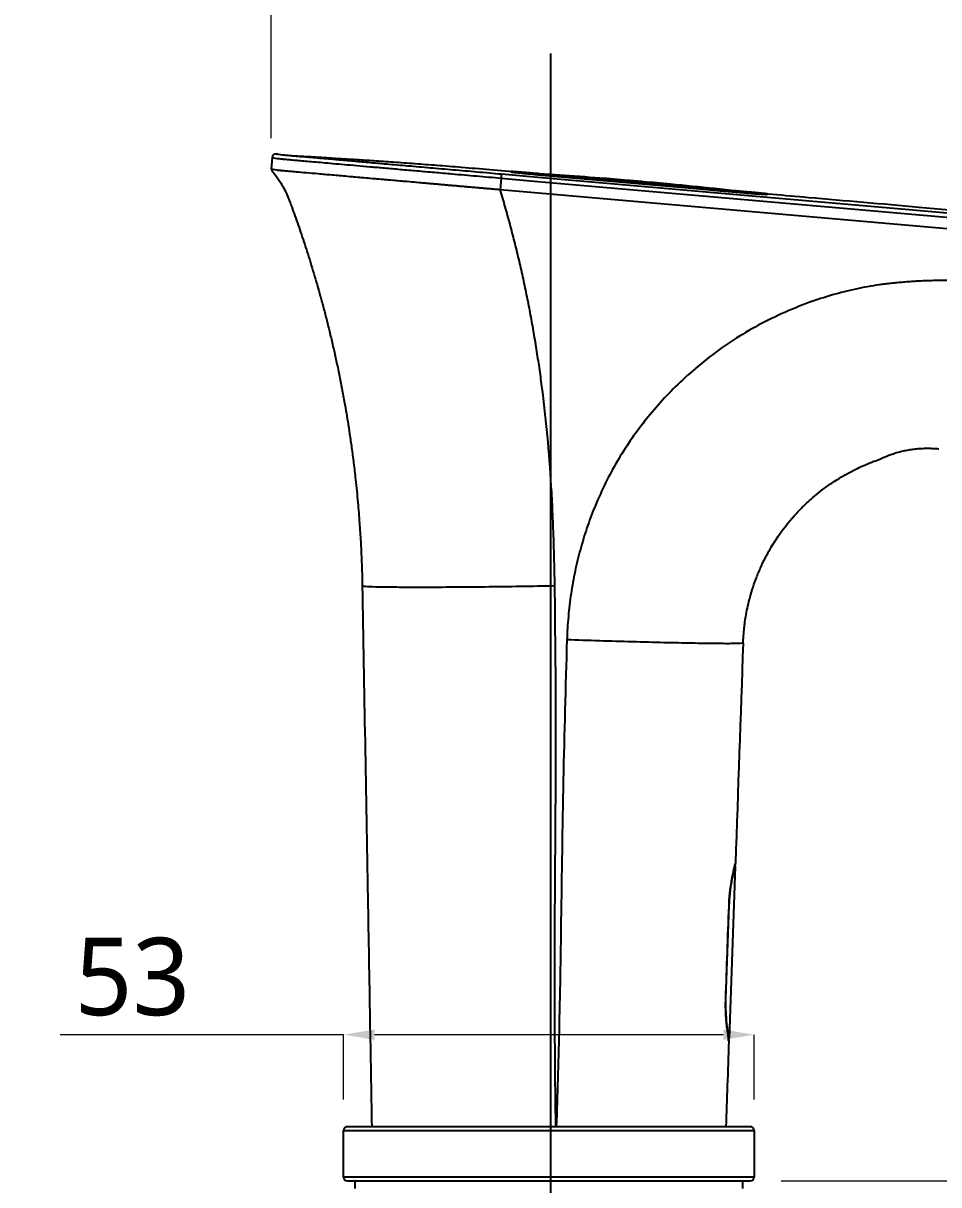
# Model space of a CAD drawing. Extents: x 0 to 868, y 0 to 636.
# Drawn here: x 191.9 to 310, y 323.5 to 473.4 of the extents above; entities that cross this region are included whole.
import ezdxf

# ---------------------------------------------------------------- set-up
doc = ezdxf.new("R2010")
doc.units = 0
doc.header["$LTSCALE"] = 10
doc.header["$MEASUREMENT"] = 0
doc.header["$PDMODE"] = 3
doc.header["$PDSIZE"] = -10
doc.linetypes.add('ACAD_ISO04W100', pattern=[30.5, 24, -3, 0.5, -3])
doc.layers.get('0').update_dxf_attribs({"linetype": 'CONTINUOUS'})
doc.layers.get('DEFPOINTS').update_dxf_attribs({"linetype": 'CONTINUOUS'})
doc.styles.add('Daelim Dimension', font='NanumGothic.ttf')
doc.dimstyles.new('DEFAULT', dxfattribs={"dimscale": 2, "dimtxt": 2, "dimasz": 2, "dimexe": 0, "dimexo": 2, "dimgap": 1, "dimtad": 1, "dimdec": 0, "dimzin": 9, "dimdsep": 46, "dimtxsty": 'Daelim Dimension', "dimcen": 0.5, "dimclrd": 5, "dimclre": 5, "dimclrt": 256, "dimadec": 1, "dimazin": 0, "dimtfac": 1, "dimtdec": 0, "dimtix": 1, "dimtmove": 0, "dimatfit": 3, "dimfxl": 1, "dimtolj": 1, "dimtzin": 1, "dimlwd": 9, "dimlwe": 9, "dimarcsym": 0})

# ---------------------------------------------------------------- blocks, each defined once
blk = doc.blocks.new('*D0')
at = {"color": 5, "lineweight": 9, "transparency": 16777216}
for p, q in [((370.6, 418.24), (400.38, 418.24)), ((400.38, 414.24), (400.38, 327.95)), ((289.71, 323.95), (400.38, 323.95))]:
    blk.add_line(p, q, dxfattribs=at)
at = {"color": 5, "transparency": 16777216}
for points in [[(399.71, 414.24), (401.05, 414.24), (400.38, 418.24)], [(399.71, 327.95), (401.05, 327.95), (400.38, 323.95)]]:
    blk.add_solid(points, dxfattribs=at)
at = {"layer": 'DEFPOINTS', "color": 0, "transparency": 16777216}
for p in [(366.6, 418.24), (285.71, 323.95), (400.38, 323.95)]:
    blk.add_point(p, dxfattribs=at)
at = {"color": 7, "transparency": 16777216, "insert": (392.94, 371.1), "char_height": 10, "attachment_point": 5, "rotation": 90, "style": 'Daelim Dimension'}
blk.add_mtext('\\A1;94', dxfattribs=at)
blk = doc.blocks.new('*D3')
at = {"color": 5, "lineweight": 9, "transparency": 16777216}
for p, q in [((366.6, 408.2), (366.6, 283.91)), ((259.96, 302.15), (259.96, 283.91)), ((362.6, 283.91), (263.96, 283.91))]:
    blk.add_line(p, q, dxfattribs=at)
at = {"color": 5, "transparency": 16777216}
for points in [[(263.96, 284.58), (263.96, 283.24), (259.96, 283.91)], [(362.6, 284.58), (362.6, 283.24), (366.6, 283.91)]]:
    blk.add_solid(points, dxfattribs=at)
at = {"layer": 'DEFPOINTS', "color": 0, "transparency": 16777216}
for p in [(366.6, 412.2), (259.96, 306.15), (259.96, 283.91)]:
    blk.add_point(p, dxfattribs=at)
at = {"color": 7, "transparency": 16777216, "insert": (313.28, 291.32), "char_height": 10, "attachment_point": 5, "style": 'Daelim Dimension'}
blk.add_mtext('\\A1;107', dxfattribs=at)
blk = doc.blocks.new('*D5')
at = {"color": 5, "lineweight": 9, "ltscale": 0.5, "transparency": 16777216}
for p, q in [((223.86, 458.53), (223.86, 495.22)), ((227.86, 495.22), (383.85, 495.22)), ((387.85, 444.11), (387.85, 495.22))]:
    blk.add_line(p, q, dxfattribs=at)
at = {"color": 5, "ltscale": 0.5, "transparency": 16777216}
for points in [[(227.86, 495.88), (227.86, 494.55), (223.86, 495.22)], [(383.85, 495.88), (383.85, 494.55), (387.85, 495.22)]]:
    blk.add_solid(points, dxfattribs=at)
at = {"layer": 'DEFPOINTS', "color": 0, "ltscale": 0.5, "transparency": 16777216}
for p in [(387.85, 495.22), (223.86, 454.53), (387.85, 440.11)]:
    blk.add_point(p, dxfattribs=at)
at = {"color": 7, "ltscale": 0.5, "transparency": 16777216, "insert": (305.85, 502.66), "char_height": 10, "attachment_point": 5, "style": 'Daelim Dimension'}
blk.add_mtext('\\A1;164', dxfattribs=at)
blk = doc.blocks.new('*D6')
at = {"color": 5, "lineweight": 9, "ltscale": 0.5, "transparency": 16777216}
for p, q in [((233.21, 342.82), (196.66, 342.82)), ((233.21, 334.45), (233.21, 342.82)), ((282.21, 342.82), (237.21, 342.82)), ((286.21, 334.45), (286.21, 342.82))]:
    blk.add_line(p, q, dxfattribs=at)
at = {"color": 5, "ltscale": 0.5, "transparency": 16777216}
for points in [[(237.21, 343.49), (237.21, 342.15), (233.21, 342.82)], [(282.21, 343.49), (282.21, 342.15), (286.21, 342.82)]]:
    blk.add_solid(points, dxfattribs=at)
at = {"layer": 'DEFPOINTS', "color": 0, "ltscale": 0.5, "transparency": 16777216}
for p in [(233.21, 342.82), (233.21, 330.45), (286.21, 330.45)]:
    blk.add_point(p, dxfattribs=at)
at = {"color": 7, "ltscale": 0.5, "transparency": 16777216, "insert": (205.97, 350.27), "char_height": 10, "attachment_point": 5, "style": 'Daelim Dimension'}
blk.add_mtext('\\A1;53', dxfattribs=at)
blk = doc.blocks.new('*D1')
at = {"color": 5, "lineweight": 9, "transparency": 16777216}
for p, q in [((242.46, 312.89), (242.46, 307.47)), ((277.46, 312.89), (277.46, 307.47)), ((242.46, 307.47), (136.49, 307.47)), ((273.46, 307.47), (246.46, 307.47))]:
    blk.add_line(p, q, dxfattribs=at)
at = {"color": 5, "transparency": 16777216}
for points in [[(246.46, 308.13), (246.46, 306.8), (242.46, 307.47)], [(273.46, 308.13), (273.46, 306.8), (277.46, 307.47)]]:
    blk.add_solid(points, dxfattribs=at)
at = {"layer": 'DEFPOINTS', "color": 0, "transparency": 16777216}
for p in [(242.46, 316.89), (277.46, 316.89), (277.46, 307.47)]:
    blk.add_point(p, dxfattribs=at)
at = {"color": 7, "transparency": 16777216, "insert": (180.68, 316.1), "char_height": 10, "attachment_point": 5, "style": 'Daelim Dimension'}
blk.add_mtext('\\A1;설치구멍 %%C35', dxfattribs=at)

msp = doc.modelspace()

# ---------------------------------------------------------------- linework, layer by layer
at = {"color": 1, "linetype": 'ACAD_ISO04W100'}
msp.add_line((259.96, 306.15), (259.96, 469.48), dxfattribs=at)
for p, q in [((223.99, 456.04), (223.86, 454.53)), ((224.52, 456.5), (224.52, 456.5)), ((253.57, 453.38), (253.44, 451.87)), ((365.45, 442.07), (253.44, 451.87)), ((284.38, 451.54), (284.38, 451.54)), ((284.77, 451.64), (284.4, 451.67)), ((286.78, 451.47), (286.78, 451.47)), ((283.76, 364.54), (282.99, 342.37)), ((282.57, 347.48), (282.99, 359.47)), ((233.21, 330.45), (286.21, 330.45)), ((233.21, 324.45), (233.21, 330.45)), ((285.71, 330.95), (233.71, 330.95)), ((286.21, 330.45), (286.21, 324.45)), ((286.21, 324.45), (233.21, 324.45)), ((233.71, 323.95), (285.71, 323.95)), ((234.71, 322.95), (234.71, 323.95)), ((284.71, 323.95), (284.71, 322.95))]:
    msp.add_line(p, q)
for points in [[(253.57, 453.38), (258.27, 452.97), (277.07, 451.33), (352.28, 444.75), (365.59, 443.59)], [(365.61, 444.09), (364.61, 444.18), (360.63, 444.52), (344.71, 445.92), (281, 451.49), (277.1, 451.83), (258.29, 453.47), (253.59, 453.88)], [(258.28, 453.83), (259.28, 453.74), (263.26, 453.39), (279.2, 451.99), (281.81, 451.76), (284.38, 451.54)], [(258.39, 453.95), (258.39, 453.94), (258.39, 453.91), (258.39, 453.87), (258.38, 453.83)], [(284.3, 451.69), (284.3, 451.68), (284.29, 451.65), (284.29, 451.6), (284.29, 451.55)], [(282.54, 347.48), (282.55, 347.48), (282.56, 347.48), (282.57, 347.48)]]:
    msp.add_lwpolyline(points)
for centre, radius, start, end in [((224.49, 456), 0.5, 86.9535, 174.9999), ((224.49, 456), 0.5, 86.9537, 175.0003), ((250.26, 453.79), 3.34, 352.9734, 1.559), ((254.76, 453.75), 0.5, 55.7518, 84.9924), ((255.88, 453.68), 0.5, 85.9111, 122.1083), ((255.88, 453.67), 0.5, 85.8157, 121.8774), ((286.73, 450.97), 0.5, 46.309, 84.1784), ((286.73, 450.98), 0.5, 45.4345, 84.0744), ((287.84, 450.86), 0.5, 84.9995, 115.5375), ((233.71, 330.45), 0.5, 90, 180), ((285.71, 330.45), 0.5, 0, 90), ((233.71, 324.45), 0.5, 180, 270), ((285.71, 324.45), 0.5, 270, 0)]:
    msp.add_arc(centre, radius, start, end)
for points, knots in [([(223.99, 456.04), (223.99, 456.04), (223.99, 456.04), (225.01, 455.88), (225.4, 455.85), (225.9, 455.8), (226.57, 455.74), (227.63, 455.65), (229.29, 455.51), (231.38, 455.32), (233.32, 455.15), (234.94, 455.01), (236.66, 454.86), (238.54, 454.7), (240.55, 454.52), (242.71, 454.33), (244.94, 454.14), (247.5, 453.92), (250.39, 453.66), (252.51, 453.48), (253.57, 453.38)], [0, 0, 0, 0, 0.014255, 0.071381, 0.115847, 0.160314, 0.206036, 0.251763, 0.340422, 0.431194, 0.480125, 0.52906, 0.579128, 0.629197, 0.683582, 0.737972, 0.793739, 0.849503, 0.924309, 1, 1, 1, 1]), ([(253.59, 453.88), (252.55, 453.98), (250.47, 454.16), (247.39, 454.43), (244.39, 454.69), (241.51, 454.94), (238.84, 455.17), (236.4, 455.39), (234.2, 455.58), (231.94, 455.78), (229.74, 455.97), (228, 456.12), (226.82, 456.22), (226.05, 456.29), (225.55, 456.33), (224.52, 456.5), (224.52, 456.5), (224.52, 456.5)], [0, 0, 0, 0, 0.075413, 0.1508194, 0.224334, 0.2980467, 0.3715461, 0.4375498, 0.5037166, 0.5697096, 0.6593387, 0.7489501, 0.8088621, 0.8689397, 0.9288189, 0.9857788, 1, 1, 1, 1]), ([(224.52, 456.5), (224.52, 456.5), (226.45, 456.29), (227.49, 456.24), (228.4, 456.19), (229.07, 456.15), (229.59, 456.12), (230.23, 456.08), (230.97, 456.03), (232.04, 455.97), (233.34, 455.89), (235.1, 455.78), (237.21, 455.64), (239.72, 455.47), (242.43, 455.27), (245.37, 455.05), (248.59, 454.79), (252.2, 454.49), (255.29, 454.22), (257.16, 454.06), (257.71, 454.01)], [0, 0, 0, 0, 0.031764, 0.068749, 0.096684, 0.115864, 0.131033, 0.14522, 0.17484, 0.199428, 0.244359, 0.295044, 0.363128, 0.440167, 0.527157, 0.614545, 0.713044, 0.826061, 0.949689, 1, 1, 1, 1]), ([(223.86, 454.53), (223.86, 454.53), (223.86, 454.53), (225.57, 452.21), (226.42, 449.95), (226.28, 450.33), (226.42, 449.95)], [0, 0, 0, 0, 0.243407, 0.491208, 0.743405, 1, 1, 1, 1]), ([(253.44, 451.87), (252.25, 451.97), (249.9, 452.18), (246.39, 452.49), (242.95, 452.79), (239.64, 453.08), (236.53, 453.35), (233.9, 453.58), (231.71, 453.77), (229.94, 453.93), (228.4, 454.06), (227.09, 454.18), (226.03, 454.27), (225.27, 454.34), (224.79, 454.38), (224.73, 454.38), (223.86, 454.53)], [0, 0, 0, 0, 0.083475, 0.16638, 0.249923, 0.334176, 0.417005, 0.499718, 0.563519, 0.625949, 0.687684, 0.749425, 0.812935, 0.8753, 0.937368, 1, 1, 1, 1]), ([(253.44, 451.87), (253.25, 451.89), (252.88, 451.92), (252.31, 451.97), (251.75, 452.02), (251.19, 452.07), (250.64, 452.12), (250.08, 452.17), (249.52, 452.21), (248.97, 452.26), (248.42, 452.31), (247.87, 452.36), (247.32, 452.41), (246.77, 452.45), (246.23, 452.5), (245.68, 452.55), (245.14, 452.6), (244.6, 452.64), (244.06, 452.69), (243.52, 452.74), (242.3, 452.85), (240.46, 453.01), (238.07, 453.22), (235.82, 453.41), (233.69, 453.6), (231.71, 453.77), (229.94, 453.93), (228.4, 454.06), (227.37, 454.15), (226.72, 454.21), (226.33, 454.24), (225.99, 454.27), (225.69, 454.3), (225.42, 454.32), (225.2, 454.34), (225.02, 454.36), (224.88, 454.37), (224.78, 454.38), (224.72, 454.38), (224.71, 454.38), (224.7, 454.39)], [0, 0, 0, 0, 0.013269, 0.026499, 0.039694, 0.052859, 0.066, 0.07912, 0.092224, 0.105317, 0.118404, 0.13149, 0.144579, 0.157677, 0.170787, 0.183915, 0.197065, 0.210243, 0.223452, 0.236698, 0.249984, 0.313342, 0.375727, 0.437683, 0.499765, 0.563534, 0.625939, 0.687658, 0.749388, 0.772667, 0.795727, 0.818606, 0.841343, 0.86398, 0.886557, 0.909116, 0.931699, 0.954347, 0.9771, 1, 1, 1, 1]), ([(254.81, 454.25), (254.81, 454.25), (254.81, 454.24), (254.8, 454.21), (254.8, 454.2)], [0, 0, 0, 0, 0.199831, 1, 1, 1, 1]), ([(254.8, 454.2), (254.82, 454.19), (254.83, 454.18), (255.08, 454.15), (255.12, 454.15)], [0, 0, 0, 0, 0.834418, 1, 1, 1, 1]), ([(255.91, 454.16), (255.7, 454.18), (255.22, 454.22), (254.87, 454.25), (254.82, 454.25), (254.81, 454.25)], [0, 0, 0, 0, 0.315861, 0.733514, 1, 1, 1, 1]), ([(254.89, 454.18), (254.88, 454.18), (254.93, 454.17), (255, 454.16), (255.1, 454.15), (255.12, 454.15)], [0, 0, 0, 0, 0.330178, 0.837527, 1, 1, 1, 1]), ([(255.12, 454.15), (255.26, 454.13), (255.56, 454.09), (256.43, 454), (257.39, 453.91), (258.03, 453.85), (258.28, 453.83)], [0, 0, 0, 0, 0.232283, 0.523411, 0.814435, 1, 1, 1, 1]), ([(255.91, 454.17), (255.91, 454.17), (255.91, 454.17), (255.91, 454.17), (255.91, 454.17)], [0, 0, 0, 0, 0.416502, 1, 1, 1, 1]), ([(258.39, 453.95), (258.21, 453.97), (257.75, 454.01), (257.05, 454.07), (256.43, 454.12), (256, 454.16), (255.94, 454.17), (255.91, 454.17)], [0, 0, 0, 0, 0.141119, 0.35579, 0.570503, 0.785262, 1, 1, 1, 1]), ([(255.91, 454.17), (259.37, 453.94), (264.03, 453.61), (269.36, 453.19), (272.4, 452.92), (278.03, 452.4), (282.99, 451.88), (286.78, 451.47)], [0, 0, 0, 0, 0.3352284, 0.4527209, 0.5171239, 0.6308098, 1, 1, 1, 1]), ([(284.3, 451.69), (280.54, 452.02), (271.91, 452.8), (263.27, 453.54), (258.39, 453.95)], [0, 0, 0, 0, 0.434962, 1, 1, 1, 1]), ([(260.48, 400.74), (260.47, 401.44), (260.44, 402.81), (260.39, 404.83), (260.34, 406.76), (260.27, 408.6), (260.2, 410.36), (260.12, 412.02), (259.94, 415.28), (259.57, 420.1), (259, 425.2), (258.49, 428.92), (258.13, 431.31), (257.73, 433.69), (257.31, 436.03), (256.85, 438.36), (256.36, 440.67), (255.84, 442.95), (255.29, 445.21), (254.7, 447.45), (254.09, 449.67), (253.66, 451.14), (253.44, 451.87)], [0, 0, 0, 0, 0.040602, 0.079534, 0.116795, 0.152387, 0.18631, 0.218568, 0.24916, 0.374916, 0.498876, 0.54594, 0.592674, 0.639086, 0.685186, 0.730984, 0.77649, 0.821714, 0.866666, 0.911357, 0.955798, 1, 1, 1, 1]), ([(283.9, 451.72), (287, 451.45), (294.86, 450.76), (308, 449.61), (323.25, 448.27), (338.82, 446.91), (350.36, 445.9), (357.91, 445.24), (361.6, 444.92), (365.18, 444.61), (368.51, 444.31), (371.5, 444.02), (374.55, 443.71), (377.74, 443.36), (380.57, 443.04), (382.67, 442.78), (384.09, 442.61), (385.01, 442.49), (385.56, 442.43), (385.79, 442.4), (386.06, 442.36), (386.34, 442.32), (386.61, 442.29), (386.96, 442.24), (387.3, 442.2), (387.5, 442.17), (387.54, 442.17)], [0, 0, 0, 0, 0.089539, 0.22687, 0.379433, 0.529853, 0.676463, 0.712352, 0.747895, 0.783074, 0.815745, 0.843918, 0.869378, 0.904151, 0.936057, 0.951245, 0.965217, 0.976957, 0.978286, 0.980964, 0.984811, 0.988073, 0.990117, 0.992482, 0.998267, 1, 1, 1, 1]), ([(286.78, 451.47), (286.76, 451.47), (286.73, 451.47), (286.43, 451.5), (285.87, 451.55), (285.13, 451.61), (284.58, 451.66), (284.3, 451.69)], [0, 0, 0, 0, 0.1412738, 0.3560603, 0.5707785, 0.7854661, 1, 1, 1, 1]), ([(284.38, 451.54), (284.78, 451.5), (285.57, 451.44), (286.58, 451.36), (287.02, 451.33), (287.21, 451.32)], [0, 0, 0, 0, 0.359428, 0.711903, 1, 1, 1, 1]), ([(287.88, 451.35), (287.84, 451.36), (287.75, 451.37), (287.32, 451.41), (286.91, 451.45), (286.81, 451.46)], [0, 0, 0, 0, 0.434429, 0.860404, 1, 1, 1, 1]), ([(287.21, 451.32), (287.26, 451.32), (287.58, 451.3), (287.81, 451.29), (287.86, 451.29), (287.88, 451.3)], [0, 0, 0, 0, 0.100429, 0.649471, 1, 1, 1, 1]), ([(287.21, 451.32), (287.31, 451.31), (287.54, 451.3), (287.7, 451.29), (287.78, 451.29), (287.77, 451.29)], [0, 0, 0, 0, 0.343824, 0.783242, 1, 1, 1, 1]), ([(287.88, 451.3), (287.88, 451.3), (287.88, 451.33), (287.88, 451.34), (287.88, 451.35)], [0, 0, 0, 0, 0.19981, 1, 1, 1, 1]), ([(226.42, 449.95), (226.56, 449.57), (226.84, 448.8), (227.26, 447.62), (227.68, 446.4), (228.1, 445.13), (228.53, 443.82), (228.95, 442.47), (229.38, 441.07), (229.8, 439.63), (230.22, 438.14), (230.64, 436.61), (231.05, 435.03), (231.45, 433.4), (231.85, 431.73), (232.23, 430.01), (232.6, 428.25), (232.96, 426.44), (233.19, 425.22), (233.3, 424.6)], [0, 0, 0, 0, 0.045896, 0.093406, 0.142531, 0.193272, 0.24563, 0.299604, 0.355194, 0.4124, 0.471223, 0.531662, 0.593718, 0.65739, 0.722679, 0.789584, 0.858106, 0.928245, 1, 1, 1, 1]), ([(311.64, 440.19), (311.33, 440.18), (310.71, 440.18), (309.79, 440.17), (308.89, 440.14), (308, 440.11), (307.14, 440.07), (306.29, 440.02), (305.47, 439.95), (304.66, 439.88), (303.87, 439.8), (303.1, 439.71), (301.58, 439.51), (299.3, 439.1), (296.27, 438.33), (293.05, 437.27), (289.71, 435.91), (286.31, 434.21), (283.09, 432.26), (280.05, 430.06), (277.33, 427.73), (274.91, 425.35), (272.79, 422.95), (270.85, 420.45), (269.1, 417.83), (267.53, 415.1), (266.41, 412.78), (265.62, 410.93), (265.09, 409.59), (264.61, 408.23), (264.17, 406.85), (263.77, 405.46), (263.4, 404.06), (263.08, 402.64), (262.81, 401.2), (262.57, 399.75), (262.37, 398.28), (262.22, 396.8), (262.1, 395.3), (262.06, 394.3), (262.04, 393.79)], [0, 0, 0, 0, 0.012432, 0.024614, 0.036547, 0.048234, 0.059675, 0.070872, 0.081827, 0.092543, 0.10302, 0.113262, 0.123271, 0.163963, 0.205209, 0.247209, 0.298127, 0.348235, 0.397847, 0.447285, 0.496875, 0.539703, 0.581905, 0.623668, 0.665186, 0.706657, 0.748278, 0.767361, 0.786427, 0.805493, 0.824578, 0.843698, 0.862872, 0.882116, 0.901448, 0.920884, 0.940441, 0.960135, 0.979983, 1, 1, 1, 1]), ([(233.3, 424.6), (233.37, 424.19), (233.53, 423.31), (233.76, 421.91), (234.01, 420.31), (234.27, 418.53), (234.52, 416.57), (234.8, 414.21), (235.06, 411.62), (235.27, 408.94), (235.43, 406.52), (235.53, 404.36), (235.6, 402.46), (235.62, 401.28), (235.63, 400.74)], [0, 0, 0, 0, 0.051727, 0.111186, 0.178376, 0.253298, 0.335951, 0.426336, 0.549463, 0.661581, 0.762691, 0.852795, 0.931897, 1, 1, 1, 1]), ([(302.13, 417), (302.17, 417.01), (302.23, 417.03), (302.38, 417.1), (302.47, 417.14), (302.7, 417.24), (302.83, 417.3), (303.12, 417.42), (303.28, 417.49), (303.62, 417.62), (303.81, 417.69), (304.2, 417.82), (304.4, 417.89), (304.83, 418.02), (305.05, 418.08), (305.5, 418.19), (305.74, 418.24), (306.21, 418.32), (306.44, 418.36), (306.91, 418.42), (307.14, 418.45), (307.59, 418.48), (307.81, 418.5), (308.23, 418.51), (308.43, 418.51), (308.8, 418.51), (308.97, 418.51), (309.28, 418.5), (309.42, 418.49), (309.78, 418.47), (309.95, 418.46), (310.03, 418.46)], [0, 0, 0, 0, 0.0625, 0.0625, 0.125, 0.125, 0.1875, 0.1875, 0.25, 0.25, 0.3125, 0.3125, 0.375, 0.375, 0.4375, 0.4375, 0.5, 0.5, 0.5625, 0.5625, 0.625, 0.625, 0.6875, 0.6875, 0.75, 0.75, 0.8125, 0.8125, 0.875, 0.875, 1, 1, 1, 1]), ([(284.78, 393.38), (284.79, 393.53), (284.8, 393.87), (284.84, 394.44), (284.9, 395.13), (284.99, 395.94), (285.13, 396.86), (285.33, 397.9), (285.6, 399.05), (285.96, 400.29), (286.42, 401.64), (286.97, 402.99), (287.64, 404.38), (288.44, 405.84), (289.73, 407.84), (291.17, 409.63), (292.55, 411.04), (293.39, 411.82), (294.25, 412.57), (295.32, 413.4), (296.91, 414.51), (298.81, 415.61), (300.52, 416.38), (301.55, 416.79), (301.94, 416.93), (302.13, 417)], [0, 0, 0, 0, 0.014482, 0.03285, 0.055103, 0.081242, 0.111267, 0.145178, 0.182975, 0.224658, 0.270226, 0.31968, 0.365666, 0.418926, 0.479461, 0.595438, 0.639316, 0.669362, 0.706079, 0.749469, 0.79953, 0.893151, 0.960051, 0.98065, 1, 1, 1, 1]), ([(235.63, 400.74), (235.75, 394.04), (235.98, 380.64), (236.31, 361.97), (236.6, 345.41), (236.77, 335.55), (236.85, 330.95)], [0, 0, 0, 0, 0.288001, 0.576058, 0.802378, 1, 1, 1, 1]), ([(260.48, 400.74), (259.05, 400.71), (257.55, 400.69), (254.5, 400.64), (252.96, 400.62), (249.9, 400.59), (248.4, 400.58), (245.55, 400.56), (244.2, 400.55), (241.75, 400.55), (240.66, 400.56), (238.78, 400.58), (238, 400.59), (236.78, 400.62), (236.34, 400.64), (235.77, 400.69), (235.63, 400.71), (235.63, 400.74)], [0, 0, 0, 0, 0.125, 0.125, 0.25, 0.25, 0.375, 0.375, 0.5, 0.5, 0.625, 0.625, 0.75, 0.75, 0.875, 0.875, 1, 1, 1, 1]), ([(260.6, 330.95), (260.54, 336.98), (260.41, 349.72), (260.57, 367.72), (260.66, 384.95), (260.54, 395.47), (260.48, 400.74)], [0, 0, 0, 0, 0.259341, 0.547397, 0.773718, 1, 1, 1, 1]), ([(262.04, 393.79), (261.86, 387.74), (261.52, 375.64), (261.3, 358.78), (261.07, 343.88), (260.8, 335.04), (260.67, 330.95)], [0, 0, 0, 0, 0.288896, 0.577832, 0.804845, 1, 1, 1, 1]), ([(284.78, 393.38), (284.78, 393.36), (284.66, 393.34), (284.14, 393.31), (283.74, 393.3), (282.64, 393.29), (281.94, 393.3), (280.25, 393.31), (279.27, 393.33), (277.07, 393.37), (275.85, 393.39), (273.26, 393.45), (271.89, 393.49), (269.09, 393.57), (267.65, 393.61), (264.81, 393.7), (263.4, 393.75), (262.04, 393.79)], [0, 0, 0, 0, 0.125, 0.125, 0.25, 0.25, 0.375, 0.375, 0.5, 0.5, 0.625, 0.625, 0.75, 0.75, 0.875, 0.875, 1, 1, 1, 1]), ([(282.96, 359.45), (282.97, 359.81), (282.99, 360.17), (283.03, 360.69), (283.05, 360.86), (283.09, 361.21), (283.11, 361.38), (283.17, 361.87), (283.21, 362.18), (283.31, 362.77), (283.36, 363.06), (283.46, 363.56), (283.51, 363.79), (283.58, 364.09), (283.6, 364.18), (283.64, 364.36), (283.66, 364.43), (283.71, 364.64), (283.74, 364.75), (283.78, 364.9), (283.79, 364.95), (283.79, 364.95)], [0, 0, 0, 0, 0.125, 0.125, 0.1875, 0.1875, 0.25, 0.25, 0.375, 0.375, 0.5, 0.5, 0.625, 0.625, 0.6875, 0.6875, 0.75, 0.75, 0.875, 0.875, 1, 1, 1, 1]), ([(282.99, 359.47), (283, 359.69), (283.02, 360.21), (283.09, 361), (283.22, 362.08), (283.44, 363.25), (283.66, 364.19), (283.77, 364.63), (283.75, 364.56), (283.75, 364.54)], [0, 0, 0, 0, 0.082243, 0.190128, 0.298029, 0.513057, 0.724143, 0.934058, 1, 1, 1, 1]), ([(283.67, 364.78), (283.68, 364.77), (283.71, 364.75), (283.74, 364.72), (283.75, 364.69)], [0, 0, 0, 0, 0.5339314, 1, 1, 1, 1]), ([(283.79, 364.95), (283.78, 364.94), (283.78, 364.91), (283.74, 364.77), (283.73, 364.72)], [0, 0, 0, 0, 0.619962, 1, 1, 1, 1]), ([(282.98, 341.95), (282.98, 341.96), (282.98, 342), (282.96, 342.12), (282.95, 342.16), (282.93, 342.27), (282.92, 342.34), (282.88, 342.55), (282.85, 342.72), (282.79, 343.12), (282.76, 343.35), (282.69, 343.85), (282.66, 344.13), (282.62, 344.57), (282.6, 344.73), (282.58, 345.04), (282.57, 345.2), (282.54, 345.69), (282.53, 346.03), (282.52, 346.73), (282.53, 347.08), (282.54, 347.44)], [0, 0, 0, 0, 0.125, 0.125, 0.1875, 0.1875, 0.25, 0.25, 0.375, 0.375, 0.5, 0.5, 0.625, 0.625, 0.6875, 0.6875, 0.75, 0.75, 0.875, 0.875, 1, 1, 1, 1]), ([(282.98, 342.37), (282.98, 342.37), (282.98, 342.36), (282.91, 342.7), (282.82, 343.24), (282.68, 344.23), (282.55, 345.76), (282.56, 346.91), (282.57, 347.48)], [0, 0, 0, 0, 0.149404, 0.258254, 0.367113, 0.580904, 0.790574, 1, 1, 1, 1]), ([(282.6, 330.95), (282.66, 332.71), (282.79, 336.38), (282.92, 340.05), (282.98, 341.95)], [0, 0, 0, 0, 0.479995, 1, 1, 1, 1]), ([(282.96, 342.21), (282.95, 342.19), (282.92, 342.15), (282.85, 342.12), (282.81, 342.11), (282.78, 342.11)], [0, 0, 0, 0, 0.325448, 0.659688, 1, 1, 1, 1])]:
    msp.add_open_spline(points, degree=3, knots=knots)
for points in [[(284.78, 393.38), (284.45, 383.9), (284.12, 374.43), (283.79, 364.95)], [(282.54, 347.44), (282.68, 351.45), (282.82, 355.45), (282.96, 359.45)]]:
    msp.add_open_spline(points, degree=3)

# ---------------------------------------------------------------- dimensions: what is measured, and where the dimension line sits
at = {"color": 5, "ltscale": 0.5}
dim = msp.add_linear_dim(base=(387.85, 495.22), p1=(223.86, 454.53), p2=(387.85, 440.11), dimstyle='DEFAULT', override={"dimtxt": 5, "dimclrd": 5, "dimclre": 5, "dimclrt": 7}, dxfattribs=at)
dim.commit()
dim.dimension.update_dxf_attribs({"geometry": '*D5', "text_midpoint": (305.85, 502.66)})
at = {"color": 5}
dim = msp.add_linear_dim(base=(400.38, 323.95), p1=(366.6, 418.24), p2=(285.71, 323.95), angle=90, dimstyle='DEFAULT', override={"dimtxt": 5, "dimdec": 0, "dimclrd": 5, "dimclre": 5, "dimclrt": 7}, dxfattribs=at)
dim.commit()
dim.dimension.update_dxf_attribs({"geometry": '*D0', "text_midpoint": (392.94, 371.1)})
dim = msp.add_linear_dim(base=(259.96, 283.91), p1=(366.6, 412.2), p2=(259.96, 306.15), dimstyle='DEFAULT', override={"dimtxt": 5, "dimdec": 0, "dimclrd": 5, "dimclre": 5, "dimclrt": 7}, dxfattribs=at)
dim.commit()
dim.dimension.update_dxf_attribs({"geometry": '*D3', "text_midpoint": (313.28, 283.91), "dimtype": 128})
at = {"color": 5, "ltscale": 0.5}
dim = msp.add_linear_dim(base=(233.21, 342.82), p1=(286.21, 330.45), p2=(233.21, 330.45), dimstyle='DEFAULT', override={"dimtxt": 5, "dimclrd": 5, "dimclre": 5, "dimclrt": 7}, dxfattribs=at)
dim.commit()
dim.dimension.update_dxf_attribs({"geometry": '*D6', "text_midpoint": (205.97, 342.82), "dimtype": 128})
at = {"color": 5}
dim = msp.add_linear_dim(base=(277.46, 307.47), p1=(242.46, 316.89), p2=(277.46, 316.89), text='설치구멍 %%C<>', dimstyle='DEFAULT', override={"dimtxt": 5, "dimdec": 0, "dimclrd": 5, "dimclre": 5, "dimclrt": 7}, dxfattribs=at)
dim.commit()
dim.dimension.update_dxf_attribs({"geometry": '*D1', "text_midpoint": (180.68, 307.47), "dimtype": 128})

doc.saveas('drawing.dxf')
